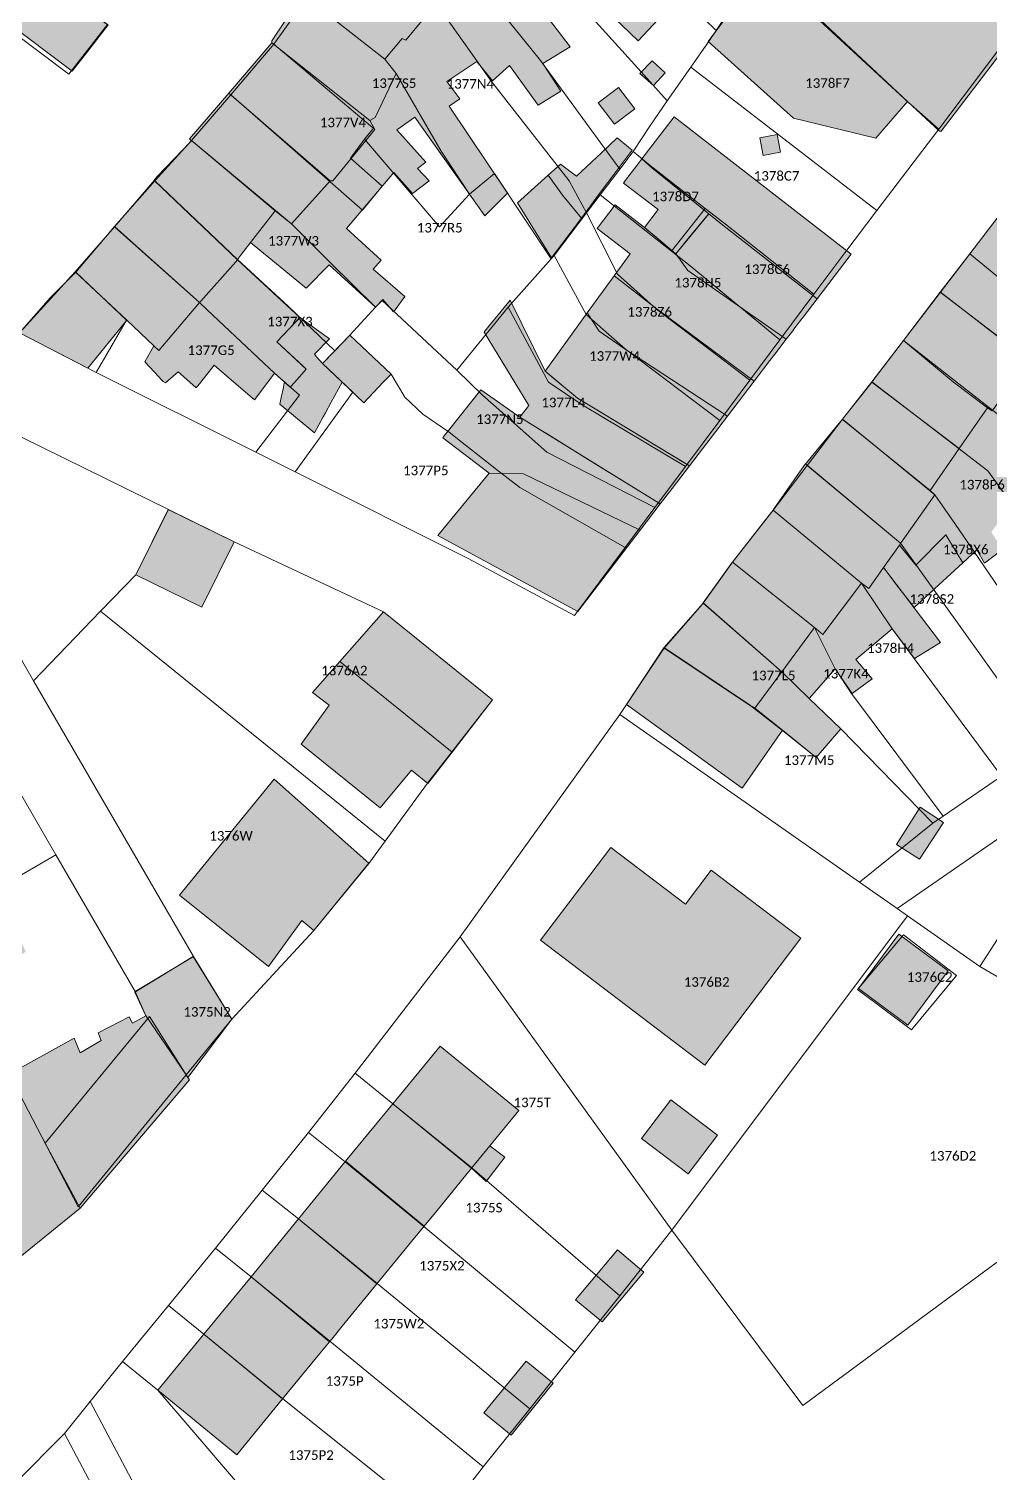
# Model space of a CAD drawing. Header units: metres. Extents: x 113120 to 240396, y 120329 to 242116.
# Drawn here: x 119561.8 to 119642.3, y 121583.7 to 121704.6 of the extents above; entities that cross this region are included whole.
import ezdxf

# ---------------------------------------------------------------- set-up
doc = ezdxf.new("R2010")
doc.units = ezdxf.units.M
doc.header["$LTSCALE"] = 3
for name, color, linetype, lineweight in [('Bpn_CaPa', 78, 'Continuous', 0), ('Bpn_ReBu', 4, 'Continuous', 0), ('Bpt_CaNu', 7, 'Continuous', 0), ('Hachure bâtiment', 11, 'Continuous', 0)]:
    doc.layers.add(name, color=color, linetype=linetype, lineweight=lineweight)
doc.styles.add('Legend', font='')
doc.styles.get('Legend').set_extended_font_data('Calibri')

msp = doc.modelspace()

# ---------------------------------------------------------------- hatches: boundary and pattern name
at = {"layer": 'Hachure bâtiment'}
h = msp.add_hatch(color=256, dxfattribs=at)
h.dxf.hatch_style = 1
h.paths.add_polyline_path([(119624.93, 121737.83), (119625.04, 121737.22), (119631.19, 121731.63), (119631.99, 121730.81), (119650.66, 121712.35), (119638.18, 121696), (119638.02, 121695.99), (119635.36, 121698.49), (119623.32, 121709.75), (119616.45, 121716.2), (119620.35, 121720.19), (119615.13, 121725.21), (119615.29, 121725.36), (119614.98, 121725.35), (119614.75, 121725.57), (119618.44, 121730.14), (119615.27, 121733.51), (119612.79, 121730.82), (119612.68, 121730.71), (119604.88, 121735.47), (119604.93, 121736.17), (119612.13, 121746.3), (119615.42, 121746.67)])
h = msp.add_hatch(color=256, dxfattribs=at)
h.dxf.hatch_style = 1
h.paths.add_polyline_path([(119568.39, 121704.88), (119568.2, 121704.64), (119566.69, 121702.71), (119565.37, 121701.01), (119554.12, 121709.5), (119555.09, 121711.09), (119548.65, 121715.73), (119550.41, 121718.09), (119556.59, 121713.56), (119557.51, 121712.88)])
h = msp.add_hatch(color=256, dxfattribs=at)
h.dxf.hatch_style = 1
h.paths.add_polyline_path([(119616.17, 121707.2), (119612.8, 121703.57), (119605.92, 121710.17), (119606.97, 121711.35), (119604.87, 121713.4), (119605.6, 121714.02), (119602.94, 121716.61), (119604.26, 121718.48), (119604.44, 121718.71)])
h = msp.add_hatch(color=256, dxfattribs=at)
h.dxf.hatch_style = 1
h.paths.add_polyline_path([(119604.12, 121710.85), (119602.45, 121709.15), (119607.1, 121703.05), (119604.8, 121701.67), (119606.32, 121699.34), (119604.42, 121698.17), (119602.02, 121701.5), (119600.58, 121700.22), (119599.27, 121701.82), (119596.77, 121700.15), (119597.85, 121698.7), (119596.97, 121698.1), (119601.85, 121690.8), (119599.95, 121688.9), (119594.07, 121697.17), (119592.57, 121696.1), (119595, 121693.4), (119594.3, 121692.87), (119595.27, 121691.85), (119593.9, 121690.77), (119592.32, 121692.55), (119588.37, 121687.85), (119591.25, 121685.2), (119590.6, 121684.45), (119593.25, 121682.15), (119592.44, 121681.05), (119592.3, 121680.87), (119591.4, 121681.9), (119590.8, 121681.26), (119586.92, 121684.8), (119584.97, 121682.85), (119580.31, 121686.67), (119582.39, 121689.34), (119583.74, 121688.24), (119586.98, 121691.83), (119587.21, 121691.84), (119590.73, 121696.14), (119590.31, 121696.89), (119590.76, 121697.14), (119592.53, 121700.82), (119591.56, 121702.02), (119593.03, 121703.77), (119593.34, 121703.63), (119595.73, 121706.51), (119595.87, 121706.68), (119595.98, 121706.81), (119596.2, 121707.13), (119598.27, 121709.78), (119598.54, 121710.14), (119598.75, 121710.46), (119601.07, 121714.11)])
h = msp.add_hatch(color=256, dxfattribs=at)
h.dxf.hatch_style = 1
h.paths.add_polyline_path([(119595.87, 121706.68), (119595.73, 121706.51), (119593.34, 121703.63), (119593.03, 121703.77), (119591.56, 121702.02), (119584.89, 121707.28), (119587.84, 121711.77), (119587.94, 121711.93)], flags=17)
h = msp.add_hatch(color=256, dxfattribs=at)
h.dxf.hatch_style = 1
h.paths.add_polyline_path([(119635.36, 121698.49), (119632.7, 121695.42), (119625.8, 121697.1), (119618.65, 121703.5), (119623.32, 121709.75)])
h = msp.add_hatch(color=256, dxfattribs=at)
h.dxf.hatch_style = 1
h.paths.add_polyline_path([(119591.56, 121702.02), (119592.53, 121700.82), (119590.76, 121697.14), (119590.31, 121696.89), (119582.12, 121703.4), (119582.12, 121703.55), (119584.51, 121707.19), (119584.89, 121707.28)], flags=17)
h = msp.add_hatch(color=256, dxfattribs=at)
h.dxf.hatch_style = 1
h.paths.add_polyline_path([(119590.31, 121696.89), (119590.73, 121696.14), (119587.21, 121691.84), (119586.98, 121691.83), (119578.51, 121699.19), (119582.12, 121703.4)])
h = msp.add_hatch(color=256, dxfattribs=at)
h.dxf.hatch_style = 1
h.paths.add_polyline_path([(119615.05, 121700.87), (119614.07, 121699.83), (119612.92, 121700.82), (119613.95, 121701.9)], flags=17)
h = msp.add_hatch(color=256, dxfattribs=at)
h.dxf.hatch_style = 1
h.paths.add_polyline_path([(119586.98, 121691.83), (119583.74, 121688.24), (119582.39, 121689.34), (119575.56, 121695.06), (119575.38, 121695.2), (119575.22, 121695.35), (119578.51, 121699.19)])
h = msp.add_hatch(color=256, dxfattribs=at)
h.dxf.hatch_style = 1
h.paths.add_polyline_path([(119612.5, 121697.88), (119610.8, 121696.6), (119609.45, 121698.37), (119611.15, 121699.65)], flags=17)
h = msp.add_hatch(color=256, dxfattribs=at)
h.dxf.hatch_style = 1
h.paths.add_polyline_path([(119613.1, 121693.68), (119615.81, 121697.21), (119630.64, 121685.71), (119627.78, 121681.97), (119619.89, 121688.14), (119618.71, 121689.09), (119613.92, 121692.92)])
h = msp.add_hatch(color=256, dxfattribs=at)
h.dxf.hatch_style = 1
h.paths.add_polyline_path([(119575.56, 121695.06), (119582.39, 121689.34), (119580.31, 121686.67), (119579.47, 121685.6), (119579.32, 121685.37), (119579.24, 121685.23), (119572.25, 121691.88), (119572.36, 121692.04), (119572.51, 121692.2), (119575.38, 121695.2)])
h = msp.add_hatch(color=256, dxfattribs=at)
h.dxf.hatch_style = 1
h.paths.add_polyline_path([(119607.63, 121692.22), (119609.73, 121694.2), (119611.03, 121695.43), (119612.3, 121694.42), (119610.95, 121692.62), (119609.56, 121690.77), (119608.03, 121688.73), (119606.46, 121690.64), (119606.25, 121690.93), (119605.26, 121692.32), (119606.28, 121693.23)])
h = msp.add_hatch(color=256, dxfattribs=at)
h.dxf.hatch_style = 1
h.paths.add_polyline_path([(119624.7, 121694.25), (119623.27, 121693.97), (119622.97, 121695.45), (119624.42, 121695.72)], flags=17)
h = msp.add_hatch(color=256, dxfattribs=at)
h.dxf.hatch_style = 1
h.paths.add_polyline_path([(119614.46, 121689.44), (119611.56, 121691.66), (119611.74, 121691.91), (119612.67, 121693.12), (119612.69, 121693.14), (119612.94, 121693.47), (119613.1, 121693.68), (119613.92, 121692.92), (119615.91, 121691.33), (119618.71, 121689.09), (119618.65, 121689.02), (119617.24, 121687.32), (119615.93, 121685.73), (119613.31, 121687.95)])
h = msp.add_hatch(color=256, dxfattribs=at)
h.dxf.hatch_style = 1
h.paths.add_polyline_path([(119579.24, 121685.23), (119579.09, 121685.06), (119576.16, 121681.78), (119576.05, 121681.65), (119568.93, 121687.99), (119572.11, 121691.71), (119572.25, 121691.88)])
h = msp.add_hatch(color=256, dxfattribs=at)
h.dxf.hatch_style = 1
h.paths.add_polyline_path([(119602.69, 121690.01), (119605.26, 121692.32), (119606.46, 121690.64), (119608.03, 121688.73), (119605.52, 121685.39)])
h = msp.add_hatch(color=256, dxfattribs=at)
h.dxf.hatch_style = 1
h.paths.add_polyline_path([(119652.56, 121692.08), (119654.75, 121688.91), (119657.3, 121685.2), (119660.2, 121681), (119662.68, 121677.33), (119664.25, 121675), (119665.27, 121673.48), (119667.87, 121669.62), (119667.49, 121669.35), (119670.27, 121665.32), (119672.67, 121661.85), (119674.89, 121658.65), (119677.03, 121655.5), (119679.11, 121652.43), (119681.2, 121649.35), (119681.29, 121649.22), (119681.41, 121649.03), (119683.99, 121645.1), (119686.61, 121641.1), (119686.77, 121640.85), (119689.94, 121636.42), (119692.82, 121632.37), (119695.59, 121628.47), (119695.72, 121628.29), (119695.81, 121628.16), (119698.21, 121624.47), (119700.9, 121620.33), (119702.98, 121617.13), (119703.08, 121616.98), (119703.19, 121616.83), (119705.15, 121613.98), (119707.3, 121610.85), (119709.76, 121607.27), (119709.88, 121607.11), (119710, 121606.92), (119712.12, 121603.73), (119714.54, 121600.1), (119715.05, 121600.53), (119717.39, 121596.95), (119719.95, 121593.03), (119720.29, 121593.22), (119722.4, 121590.25), (119725.04, 121586.57), (119726.79, 121587.57), (119728.73, 121584.47), (119725.95, 121582.15), (119722.97, 121585.03), (119721.97, 121583.37), (119718.57, 121585.9), (119719.9, 121587.97), (119717.32, 121591.5), (119715.85, 121590.35), (119714.72, 121592.35), (119714.4, 121592.15), (119713.07, 121590.47), (119710.9, 121591.97), (119711.25, 121592.53), (119709.89, 121594.47), (119713.39, 121597.12), (119712.3, 121598.72), (119708.22, 121595.95), (119707.25, 121594.43), (119706.45, 121594.9), (119707.4, 121596.62), (119706.5, 121597.65), (119710.45, 121600.68), (119709.44, 121602), (119710.29, 121602.75), (119709.05, 121604.25), (119706.15, 121602.18), (119705.47, 121603.07), (119704.5, 121602.45), (119703.9, 121603.25), (119703.47, 121602.9), (119702.32, 121604.6), (119699.54, 121602.9), (119697.79, 121604.25), (119697.07, 121603.72), (119693.22, 121597.3), (119689.64, 121599.12), (119694.34, 121606.32), (119694.54, 121606.62), (119700, 121610.62), (119698.79, 121612.45), (119697.79, 121611.57), (119697.14, 121612.57), (119696.78, 121612.35), (119693.64, 121616.75), (119695.32, 121618.22), (119693.47, 121621.03), (119694.55, 121621.95), (119693.8, 121623), (119695.04, 121623.93), (119693.3, 121626.22), (119690.85, 121624.25), (119691.45, 121623.4), (119689.8, 121622.15), (119686.28, 121627.17), (119689.17, 121629.4), (119687.89, 121631.32), (119682.92, 121627.78), (119681.14, 121630.35), (119685.05, 121632.93), (119684.4, 121633.93), (119685.8, 121634.9), (119684.85, 121636.15), (119681.22, 121633.95), (119679.8, 121636.28), (119678.9, 121637.75), (119682.05, 121640.02), (119683.04, 121638.68), (119683.67, 121639.15), (119681.1, 121643.02), (119679.04, 121641.87), (119676.54, 121645.95), (119673.3, 121643.9), (119672.45, 121645.25), (119671.45, 121644.62), (119670.3, 121646.57), (119667.62, 121644.5), (119666.74, 121645.93), (119668.1, 121646.8), (119667.82, 121647.15), (119669.25, 121648.18), (119668.2, 121649.68), (119667.24, 121648.95), (119665.87, 121651.05), (119669.3, 121653.37), (119668.73, 121654.4), (119671.1, 121656.23), (119670.05, 121657.65), (119664.8, 121654.2), (119663.8, 121655.7), (119659.49, 121653.27), (119657.35, 121656.23), (119659.95, 121658.15), (119657.62, 121662.28), (119657.86, 121662.45), (119659.7, 121663.87), (119655.34, 121671.19), (119657.2, 121672.05), (119659.01, 121669.01), (119660.17, 121667.07), (119661.99, 121668.55), (119661.1, 121670.35), (119661.95, 121670.9), (119660.8, 121672.8), (119659.04, 121671.5), (119657.7, 121673.79), (119654.7, 121672.13), (119653.25, 121674.68), (119651.8, 121673.75), (119651.37, 121674.5), (119650.49, 121673.82), (119652.79, 121670), (119651.59, 121669.56), (119651.24, 121669.43), (119652.2, 121667.62), (119650.74, 121667.07), (119649.99, 121669.02), (119649.65, 121668.9), (119648.25, 121671.77), (119646.24, 121669.32), (119647.35, 121667.12), (119644.1, 121664.75), (119642.37, 121662.45), (119643.29, 121660.98), (119641.79, 121659.84), (119641.15, 121660.95), (119639.99, 121659.87), (119638.57, 121662.2), (119636.05, 121659.67), (119634.67, 121661.35), (119634.77, 121661.5), (119634.9, 121661.68), (119637.65, 121665.57), (119637.24, 121665.93), (119639.67, 121669.43), (119642.05, 121672.85), (119642.45, 121672.6), (119644.2, 121675), (119645.54, 121676.84), (119647.73, 121679.85), (119648.92, 121681.49), (119649.62, 121680.35), (119650.7, 121678.72), (119653.82, 121680.7), (119652.86, 121682.19), (119653.09, 121682.35), (119653.32, 121682.54), (119653.7, 121682.85), (119652.9, 121684.05), (119651.77, 121683.25), (119650.97, 121684.62), (119653.82, 121686.5), (119652.88, 121687.9), (119651.5, 121690.03), (119651.5, 121691.32), (119652.47, 121692.2)])
h = msp.add_hatch(color=256, dxfattribs=at)
h.dxf.hatch_style = 1
h.paths.add_polyline_path([(119610.79, 121683.89), (119612.13, 121685.73), (119609.36, 121687.86), (119610.86, 121689.82), (119613.31, 121687.95), (119613.57, 121687.72), (119614.12, 121687.26), (119615.93, 121685.73), (119616.95, 121684.34), (119625.18, 121678.58), (119624.24, 121677.34), (119623.81, 121676.79), (119622.51, 121675.08), (119614.39, 121681.1)])
h = msp.add_hatch(color=256, dxfattribs=at)
h.dxf.hatch_style = 1
h.paths.add_polyline_path([(119626.47, 121680.26), (119626, 121679.64), (119625.85, 121679.45), (119625.83, 121679.42), (119625.74, 121679.3), (119625.18, 121678.58), (119616.95, 121684.34), (119615.93, 121685.73), (119618.71, 121689.09), (119619.89, 121688.14), (119627.78, 121681.97), (119626.61, 121680.44), (119626.53, 121680.33), (119626.51, 121680.31)])
h = msp.add_hatch(color=256, dxfattribs=at)
h.dxf.hatch_style = 1
h.paths.add_polyline_path([(119643.87, 121689.72), (119644.41, 121688.84), (119645.25, 121687.48), (119648.92, 121681.49), (119647.73, 121679.85), (119640.57, 121685.74), (119643.75, 121689.9)], flags=17)
h = msp.add_hatch(color=256, dxfattribs=at)
h.dxf.hatch_style = 1
h.paths.add_polyline_path([(119576.05, 121681.65), (119575.91, 121681.48), (119572.64, 121677.63), (119572.21, 121678.04), (119569.95, 121680.17), (119565.64, 121684.23), (119568.93, 121687.99)])
h = msp.add_hatch(color=256, dxfattribs=at)
h.dxf.hatch_style = 1
h.paths.add_polyline_path([(119647.73, 121679.85), (119645.54, 121676.84), (119638.09, 121682.51), (119640.57, 121685.74)], flags=17)
h = msp.add_hatch(color=256, dxfattribs=at)
h.dxf.hatch_style = 1
h.paths.add_polyline_path([(119569.95, 121680.17), (119566.69, 121676.15), (119560.97, 121679.12), (119565.64, 121684.23)])
h = msp.add_hatch(color=256, dxfattribs=at)
h.dxf.hatch_style = 1
h.paths.add_polyline_path([(119584.45, 121680.4), (119582.52, 121678.37), (119584.99, 121676.08), (119584.04, 121675), (119583.65, 121674.56), (119583.17, 121675), (119582.33, 121675.75), (119581.77, 121675), (119580.65, 121673.5), (119578.92, 121675), (119577.27, 121676.42), (119576.15, 121675), (119575.78, 121674.52), (119575.24, 121675), (119574.27, 121675.85), (119573.43, 121675.14), (119573.21, 121674.93), (119573, 121675.05), (119572.85, 121675.21), (119572.64, 121675.43), (119571.47, 121676.7), (119572.21, 121678.04), (119572.64, 121677.63), (119575.91, 121681.48), (119576.05, 121681.65), (119576.16, 121681.78), (119579.09, 121685.06), (119579.24, 121685.23)])
h = msp.add_hatch(color=256, dxfattribs=at)
h.dxf.hatch_style = 1
h.paths.add_polyline_path([(119620.26, 121672.15), (119611.71, 121677.76), (119609.53, 121679.26), (119608.53, 121680.78), (119610.79, 121683.89), (119614.39, 121681.1), (119622.51, 121675.08)])
h = msp.add_hatch(color=256, dxfattribs=at)
h.dxf.hatch_style = 1
h.paths.add_polyline_path([(119603.64, 121673.03), (119599.9, 121679.18), (119599.93, 121679.22), (119602.08, 121681.85), (119602.08, 121681.85), (119604.99, 121675.91), (119605.56, 121675.44), (119607.72, 121673.65), (119617.08, 121667.99), (119615.63, 121666.1), (119614.64, 121664.8), (119613.18, 121665.69), (119608.61, 121668.52), (119605.03, 121670.74), (119604.99, 121670.76), (119602.87, 121672.07)])
h = msp.add_hatch(color=256, dxfattribs=at)
h.dxf.hatch_style = 1
h.paths.add_polyline_path([(119645.54, 121676.84), (119644.2, 121675), (119642.45, 121672.6), (119642.05, 121672.85), (119639.2, 121675), (119635, 121678.47), (119638.09, 121682.51)], flags=17)
h = msp.add_hatch(color=256, dxfattribs=at)
h.dxf.hatch_style = 1
h.paths.add_polyline_path([(119604.99, 121675.91), (119608.11, 121680.2), (119608.53, 121680.78), (119609.53, 121679.26), (119611.71, 121677.76), (119620.26, 121672.15), (119617.08, 121667.99), (119616.75, 121668.19), (119607.72, 121673.65)])
h = msp.add_hatch(color=256, dxfattribs=at)
h.dxf.hatch_style = 1
h.paths.add_polyline_path([(119583.12, 121674.76), (119583.17, 121675), (119583.27, 121674.91), (119583.65, 121674.56), (119584.04, 121675), (119584.99, 121676.08), (119584.7, 121676.35), (119583.65, 121677.33), (119582.52, 121678.37), (119583.55, 121679.45), (119584.23, 121680.16), (119584.45, 121680.4), (119586.95, 121678.61), (119585.67, 121677.32), (119585.87, 121677.09), (119586.35, 121676.55), (119587.99, 121675), (119587.38, 121673.87), (119587.08, 121673.32), (119586.59, 121672.42), (119586.41, 121672.09), (119585.68, 121670.74), (119584.25, 121671.93), (119582.79, 121673.14), (119582.9, 121673.71), (119583.07, 121674.53)])
h = msp.add_hatch(color=256, dxfattribs=at)
h.dxf.hatch_style = 1
h.paths.add_polyline_path([(119592.09, 121675.67), (119591.44, 121675), (119589.8, 121673.27), (119587.99, 121675), (119586.35, 121676.55), (119588.65, 121678.93)])
h = msp.add_hatch(color=256, dxfattribs=at)
h.dxf.hatch_style = 1
h.paths.add_polyline_path([(119639.2, 121675), (119642.05, 121672.85), (119639.67, 121669.43), (119632.37, 121675), (119632.51, 121675.18), (119635, 121678.47)])
h = msp.add_hatch(color=256, dxfattribs=at)
h.dxf.hatch_style = 1
h.paths.add_polyline_path([(119639.67, 121669.43), (119637.24, 121665.93), (119629.89, 121671.87), (119629.99, 121672.01), (119632.27, 121674.88), (119632.37, 121675)])
h = msp.add_hatch(color=256, dxfattribs=at)
h.dxf.hatch_style = 1
h.paths.add_polyline_path([(119610.91, 121667.1), (119614.64, 121664.8), (119612.95, 121662.59), (119603.18, 121667.31), (119600.32, 121667.38), (119596.42, 121670.34), (119596.55, 121670.51), (119596.9, 121670.93), (119599.62, 121674.34), (119602.87, 121672.07)])
h = msp.add_hatch(color=256, dxfattribs=at)
h.dxf.hatch_style = 1
h.paths.add_polyline_path([(119637.24, 121665.93), (119637.65, 121665.57), (119634.9, 121661.68), (119634.77, 121661.5), (119626.79, 121668.14), (119626.88, 121668.25), (119629.76, 121671.72), (119629.89, 121671.87)])
h = msp.add_hatch(color=256, dxfattribs=at)
h.dxf.hatch_style = 1
h.paths.add_polyline_path([(119612.94, 121662.58), (119607.74, 121655.78), (119596, 121662.14), (119600.32, 121667.38), (119603.18, 121667.31), (119612.95, 121662.59)])
h = msp.add_hatch(color=256, dxfattribs=at)
h.dxf.hatch_style = 1
h.paths.add_polyline_path([(119634.77, 121661.5), (119634.67, 121661.35), (119633.33, 121659.47), (119632.1, 121657.73), (119631.5, 121658.15), (119624.09, 121664.28), (119624.18, 121664.41), (119626.69, 121668.01), (119626.79, 121668.14)])
h = msp.add_hatch(color=256, dxfattribs=at)
h.dxf.hatch_style = 1
h.paths.add_polyline_path([(119578.95, 121661.62), (119576.25, 121656.15), (119570.72, 121658.87), (119573.42, 121664.33)])
h = msp.add_hatch(color=256, dxfattribs=at)
h.dxf.hatch_style = 1
h.paths.add_polyline_path([(119631.5, 121658.15), (119628.25, 121653.87), (119627.55, 121654.45), (119620.69, 121659.91), (119620.78, 121660.02), (119623.95, 121664.11), (119624.09, 121664.28)])
h = msp.add_hatch(color=256, dxfattribs=at)
h.dxf.hatch_style = 1
h.paths.add_polyline_path([(119636.05, 121659.67), (119638.57, 121662.2), (119639.99, 121659.87), (119637.65, 121657.72), (119637.57, 121657.65), (119637.49, 121657.58), (119635.9, 121656.12), (119635.9, 121656.12), (119634.43, 121658.03), (119633.33, 121659.47), (119634.67, 121661.35)])
h = msp.add_hatch(color=256, dxfattribs=at)
h.dxf.hatch_style = 1
h.paths.add_polyline_path([(119627.55, 121654.45), (119627.46, 121654.33), (119624.81, 121650.75), (119618.24, 121656.52), (119618.37, 121656.7), (119620.59, 121659.77), (119620.69, 121659.91)])
h = msp.add_hatch(color=256, dxfattribs=at)
h.dxf.hatch_style = 1
h.paths.add_polyline_path([(119638.12, 121653.2), (119635.92, 121651.85), (119634.07, 121654.35), (119631.02, 121651.77), (119632.4, 121650.15), (119630.72, 121648.94), (119629.3, 121651), (119627.12, 121648.52), (119629.75, 121645.97), (119627.7, 121643.57), (119624.87, 121645.85), (119622.55, 121647.7), (119624.81, 121650.75), (119627.46, 121654.33), (119627.55, 121654.45), (119628.25, 121653.87), (119631.5, 121658.15), (119632.1, 121657.73), (119633.33, 121659.47)])
h = msp.add_hatch(color=256, dxfattribs=at)
h.dxf.hatch_style = 1
h.paths.add_polyline_path([(119624.81, 121650.75), (119622.55, 121647.7), (119622.4, 121647.8), (119622.21, 121647.93), (119615, 121652.76), (119615.11, 121652.89), (119618.12, 121656.35), (119618.24, 121656.52)])
h = msp.add_hatch(color=256, dxfattribs=at)
h.dxf.hatch_style = 1
h.paths.add_polyline_path([(119600.6, 121648.4), (119597.21, 121644.03), (119587.8, 121651.61), (119591.45, 121655.77)])
h = msp.add_hatch(color=256, dxfattribs=at)
h.dxf.hatch_style = 1
h.paths.add_polyline_path([(119597.21, 121644.03), (119595.17, 121641.4), (119593.8, 121642.5), (119591.17, 121639.35), (119584.57, 121644.7), (119586.9, 121647.95), (119585.52, 121649.02), (119587.8, 121651.61)])
h = msp.add_hatch(color=256, dxfattribs=at)
h.dxf.hatch_style = 1
h.paths.add_polyline_path([(119622.21, 121647.93), (119622.4, 121647.8), (119622.55, 121647.7), (119624.87, 121645.85), (119621.49, 121641), (119611.8, 121648), (119614.89, 121652.6), (119615, 121652.76)])
h = msp.add_hatch(color=256, dxfattribs=at)
h.dxf.hatch_style = 1
h.paths.add_polyline_path([(119590.22, 121634.72), (119585.62, 121629.1), (119584.62, 121629.92), (119581.82, 121626.07), (119574.37, 121632.05), (119582.3, 121641.75)])
h = msp.add_hatch(color=256, dxfattribs=at)
h.dxf.hatch_style = 1
h.paths.add_polyline_path([(119638.37, 121638.12), (119636.35, 121635.05), (119634.42, 121636.3), (119636.42, 121639.4)])
h = msp.add_hatch(color=256, dxfattribs=at)
h.dxf.hatch_style = 1
h.paths.add_polyline_path([(119616.75, 121631.3), (119618.9, 121634.15), (119626.42, 121628.45), (119618.37, 121617.82), (119604.6, 121628.27), (119610.5, 121636.05)])
h = msp.add_hatch(color=256, dxfattribs=at)
h.dxf.hatch_style = 1
h.paths.add_polyline_path([(119561.5, 121627.3), (119556.4, 121624.35), (119560.1, 121617.07), (119565.55, 121620.07), (119566.05, 121618.85), (119567.82, 121619.87), (119567.55, 121620.52), (119570.17, 121621.87), (119570.45, 121621.32), (119571.55, 121621.95), (119570.63, 121623.94), (119575.52, 121626.92), (119578.75, 121621.67), (119575.08, 121616.79), (119571.87, 121621.9), (119563.12, 121611.3), (119566.05, 121605.84), (119558.47, 121599.72), (119551.12, 121612.22), (119537.22, 121608.27), (119538.42, 121603.05), (119531.56, 121602.24), (119530.3, 121606.8), (119521.67, 121604.37), (119521.67, 121604.76), (119520.93, 121620.68), (119525.27, 121620.97), (119525.67, 121613.27), (119531.27, 121614.82), (119530.67, 121617.17), (119546.05, 121621.3), (119544.45, 121624.17), (119544.75, 121624.41), (119544.98, 121624.59), (119545.23, 121624.73), (119553.42, 121629.07), (119553.28, 121629.32), (119556.72, 121631.27), (119555.95, 121632.85), (119558.3, 121634.17)])
h = msp.add_hatch(color=256, dxfattribs=at)
h.dxf.hatch_style = 1
h.paths.add_polyline_path([(119638.75, 121625.72), (119635.37, 121621.17), (119631.25, 121624.22), (119634.62, 121628.77)])
h = msp.add_hatch(color=256, dxfattribs=at)
h.dxf.hatch_style = 1
h.paths.add_polyline_path([(119575.08, 121616.79), (119575.2, 121616.6), (119566.05, 121605.84), (119563.12, 121611.3), (119571.87, 121621.9)], flags=17)
h = msp.add_hatch(color=256, dxfattribs=at)
h.dxf.hatch_style = 1
h.paths.add_polyline_path([(119602.8, 121614.02), (119600.37, 121611.05), (119598.84, 121609.19), (119592.24, 121614.59), (119596.2, 121619.42)])
h = msp.add_hatch(color=256, dxfattribs=at)
h.dxf.hatch_style = 1
h.paths.add_polyline_path([(119598.84, 121609.19), (119595.94, 121605.65), (119594.87, 121604.34), (119588.29, 121609.77), (119592.24, 121614.59)])
h = msp.add_hatch(color=256, dxfattribs=at)
h.dxf.hatch_style = 1
h.paths.add_polyline_path([(119619.42, 121611.95), (119616.97, 121608.72), (119613.07, 121611.68), (119615.52, 121614.92)])
h = msp.add_hatch(color=256, dxfattribs=at)
h.dxf.hatch_style = 1
h.paths.add_polyline_path([(119601.62, 121610.12), (119600.07, 121608.07), (119598.84, 121609.19), (119600.37, 121611.05)])
h = msp.add_hatch(color=256, dxfattribs=at)
h.dxf.hatch_style = 1
h.paths.add_polyline_path([(119594.87, 121604.34), (119593.81, 121603.05), (119590.9, 121599.5), (119584.33, 121604.94), (119588.29, 121609.77)])
h = msp.add_hatch(color=256, dxfattribs=at)
h.dxf.hatch_style = 1
h.paths.add_polyline_path([(119590.9, 121599.5), (119588, 121595.97), (119587.12, 121594.89), (119586.94, 121594.67), (119580.37, 121600.11), (119584.33, 121604.94)])
h = msp.add_hatch(color=256, dxfattribs=at)
h.dxf.hatch_style = 1
h.paths.add_polyline_path([(119613.27, 121600.5), (119609.77, 121596.32), (119607.55, 121598.18), (119611.05, 121602.37)])
h = msp.add_hatch(color=256, dxfattribs=at)
h.dxf.hatch_style = 1
h.paths.add_polyline_path([(119586.94, 121594.67), (119586.09, 121593.64), (119583.01, 121589.89), (119576.41, 121595.29), (119580.37, 121600.11)])
h = msp.add_hatch(color=256, dxfattribs=at)
h.dxf.hatch_style = 1
h.paths.add_polyline_path([(119583.01, 121589.89), (119579.17, 121585.2), (119572.57, 121590.6), (119576.41, 121595.29)])
h = msp.add_hatch(color=256, dxfattribs=at)
h.dxf.hatch_style = 1
h.paths.add_polyline_path([(119605.67, 121591.2), (119602.15, 121586.85), (119599.87, 121588.7), (119603.4, 121593.05)])

# ---------------------------------------------------------------- linework, layer by layer
at = {"layer": 'Bpn_CaPa'}
for points in [[(119538.97, 121726.73), (119549.07, 121718.99), (119552.2, 121716.66), (119557.53, 121712.79), (119568.33, 121704.93), (119565.1, 121700.77), (119553.88, 121709.24), (119551.28, 121711.22), (119546.01, 121715.3), (119541.88, 121718.54), (119536.01, 121723.03), (119538.97, 121726.73)], [(119615.23, 121698.55), (119613.03, 121700.96), (119604.12, 121710.85), (119601.21, 121714.33), (119593.55, 121719.24), (119596.91, 121723.94), (119604.36, 121718.66), (119608.63, 121714.55), (119612.07, 121711.5), (119616.38, 121707.29), (119619.32, 121704.44), (119618.69, 121703.47), (119617.19, 121701.35), (119615.23, 121698.55)], [(119615.23, 121698.55), (119613.76, 121696.43), (119612.37, 121694.31), (119611.25, 121692.82), (119610.2, 121694.28), (119604.6, 121701.92), (119603.8, 121702.91), (119598.29, 121709.73), (119590.76, 121715.29), (119593.55, 121719.24), (119601.21, 121714.33), (119604.12, 121710.85), (119613.03, 121700.96), (119615.23, 121698.55)], [(119609.61, 121690.66), (119608.46, 121689.15), (119607.02, 121691.85), (119600.51, 121700.16), (119595.87, 121706.68), (119588.25, 121711.73), (119590.76, 121715.29), (119598.29, 121709.73), (119603.8, 121702.91), (119604.6, 121701.92), (119610.2, 121694.28), (119611.25, 121692.82), (119609.61, 121690.66)], [(119585.03, 121707.17), (119588.25, 121711.73), (119595.87, 121706.68), (119600.51, 121700.16), (119607.02, 121691.85), (119608.46, 121689.15), (119605.74, 121685.6), (119605.49, 121685.3), (119600.75, 121692.45), (119598.67, 121690.72), (119596.3, 121694.32), (119592.53, 121700.82), (119591.56, 121702.02), (119585.03, 121707.17)], [(119637.98, 121696.17), (119632.77, 121689.35), (119617.19, 121701.35), (119618.69, 121703.47), (119619.32, 121704.44), (119622.99, 121709.89), (119635.44, 121698.41), (119637.98, 121696.17)], [(119582.28, 121703.27), (119585.03, 121707.17), (119591.56, 121702.02), (119592.53, 121700.82), (119596.3, 121694.32), (119598.67, 121690.72), (119596.15, 121687.98), (119589.86, 121695.32), (119590.61, 121696.24), (119590.36, 121696.45), (119582.28, 121703.27)], [(119582.28, 121703.27), (119590.36, 121696.45), (119590.61, 121696.24), (119589.86, 121695.32), (119588.69, 121693.74), (119591.36, 121691.41), (119589.71, 121689.38), (119578.66, 121699.03), (119582.28, 121703.27)], [(119615.23, 121698.55), (119617.19, 121701.35), (119632.77, 121689.35), (119630.1, 121685.82), (119627.51, 121682.35), (119619.95, 121688.32), (119618.39, 121689.53), (119613.78, 121693.13), (119612.37, 121694.31), (119613.76, 121696.43), (119615.23, 121698.55)], [(119601.91, 121681.27), (119597.59, 121675.99), (119591.34, 121681.82), (119590.79, 121681.27), (119587.02, 121684.98), (119583.74, 121688.24), (119575.37, 121695.22), (119578.66, 121699.03), (119589.71, 121689.38), (119591.36, 121691.41), (119588.69, 121693.74), (119589.86, 121695.32), (119596.15, 121687.98), (119598.67, 121690.72), (119600.75, 121692.45), (119605.49, 121685.3), (119601.91, 121681.27)], [(119588.65, 121678.92), (119587.37, 121677.62), (119583.48, 121681.34), (119579.25, 121685.23), (119572.31, 121691.83), (119575.37, 121695.22), (119583.74, 121688.24), (119587.02, 121684.98), (119590.79, 121681.27), (119588.65, 121678.92)], [(119615.57, 121685.96), (119609.61, 121690.66), (119611.25, 121692.82), (119612.37, 121694.31), (119613.78, 121693.13), (119618.39, 121689.53), (119615.57, 121685.96)], [(119568.92, 121688.01), (119572.31, 121691.83), (119579.25, 121685.23), (119583.48, 121681.34), (119587.37, 121677.62), (119586.35, 121676.55), (119587.33, 121675.62), (119588.89, 121674.14), (119584.07, 121667.47), (119580.76, 121669.12), (119584.41, 121673.89), (119582.33, 121675.75), (119581.45, 121676.58), (119576.67, 121681.08), (119576.05, 121681.65), (119568.92, 121688.01)], [(119615.57, 121685.96), (119617.14, 121684.72), (119624.66, 121678.53), (119622.15, 121675.16), (119614.32, 121681.1), (119611.05, 121684.03), (119608.46, 121689.15), (119609.61, 121690.66), (119615.57, 121685.96)], [(119619.64, 121671.79), (119611.72, 121677.75), (119609.85, 121679.39), (119608.42, 121680.65), (119605.74, 121685.6), (119608.46, 121689.15), (119611.05, 121684.03), (119614.32, 121681.1), (119622.15, 121675.16), (119619.64, 121671.79)], [(119615.57, 121685.96), (119618.39, 121689.53), (119619.95, 121688.32), (119627.51, 121682.35), (119624.66, 121678.53), (119617.14, 121684.72), (119615.57, 121685.96)], [(119647.3, 121684.27), (119649.76, 121680.28), (119652.46, 121676), (119653.27, 121674.65), (119654.79, 121672.1), (119657.22, 121668.02), (119659.7, 121663.87), (119655.88, 121661.12), (119651.09, 121669.37), (119650.93, 121669.63), (119649.22, 121672.44), (119647.5, 121675.26), (119638.1, 121682.51), (119643.75, 121689.9), (119645.25, 121687.48), (119645.96, 121686.41), (119646.51, 121685.54), (119647.3, 121684.27)], [(119567.4, 121675.8), (119569.94, 121680.18), (119565.68, 121684.19), (119568.92, 121688.01), (119576.05, 121681.65), (119576.67, 121681.08), (119581.45, 121676.58), (119582.33, 121675.75), (119584.41, 121673.89), (119580.76, 121669.12), (119567.4, 121675.8)], [(119601.91, 121681.27), (119605.49, 121685.3), (119605.74, 121685.6), (119608.42, 121680.65), (119609.85, 121679.39), (119611.72, 121677.75), (119619.64, 121671.79), (119616.76, 121667.94), (119608.09, 121673.1), (119605.27, 121675), (119601.91, 121681.27)], [(119567.4, 121675.8), (119560.97, 121679.12), (119563.58, 121682.09), (119565.68, 121684.19), (119569.94, 121680.18), (119567.4, 121675.8)], [(119611.7, 121661.14), (119602.87, 121666.18), (119600.92, 121667.68), (119598.05, 121669.95), (119596.95, 121670.81), (119594.74, 121672.3), (119593.25, 121673.73), (119592.09, 121675.67), (119588.65, 121678.92), (119590.79, 121681.27), (119591.34, 121681.82), (119597.59, 121675.99), (119599.76, 121673.91), (119600.68, 121673.08), (119605.15, 121669.13), (119614.19, 121664.49), (119611.7, 121661.14)], [(119635, 121678.47), (119638.1, 121682.51), (119647.5, 121675.26), (119649.22, 121672.44), (119650.93, 121669.63), (119651.09, 121669.37), (119655.88, 121661.12), (119652.32, 121658.63), (119646.45, 121669.45), (119644.53, 121671.03), (119635, 121678.47)], [(119597.59, 121675.99), (119601.91, 121681.27), (119605.27, 121675), (119608.09, 121673.1), (119616.76, 121667.94), (119614.19, 121664.49), (119605.15, 121669.13), (119600.68, 121673.08), (119599.76, 121673.91), (119597.59, 121675.99)], [(119611.7, 121661.14), (119607.45, 121655.45), (119598.55, 121660.23), (119584.07, 121667.47), (119588.89, 121674.14), (119587.33, 121675.62), (119586.35, 121676.55), (119587.37, 121677.62), (119588.65, 121678.92), (119592.09, 121675.67), (119593.25, 121673.73), (119594.74, 121672.3), (119596.95, 121670.81), (119598.05, 121669.95), (119600.92, 121667.68), (119602.87, 121666.18), (119611.7, 121661.14)], [(119635, 121678.47), (119644.53, 121671.03), (119646.45, 121669.45), (119652.32, 121658.63), (119649.48, 121656.63), (119644.1, 121664.75), (119642.07, 121667.57), (119632.37, 121675.03), (119635, 121678.47)], [(119645.61, 121653.92), (119640.89, 121660.84), (119639.12, 121663.43), (119637.65, 121665.57), (119629.9, 121671.88), (119632.37, 121675.03), (119642.07, 121667.57), (119644.1, 121664.75), (119649.48, 121656.63), (119645.61, 121653.92)], [(119562.14, 121650), (119561.02, 121651.93), (119551.56, 121668.24), (119555.83, 121672.97), (119573.45, 121664.32), (119570.72, 121658.87), (119567.77, 121655.82), (119562.14, 121650)], [(119649.7, 121646.46), (119646.94, 121644.53), (119634.77, 121661.5), (119626.94, 121668.01), (119629.9, 121671.88), (119637.65, 121665.57), (119639.12, 121663.43), (119640.89, 121660.84), (119645.61, 121653.92), (119645.1, 121653.57), (119647.55, 121649.77), (119649.7, 121646.46)], [(119575.55, 121626.92), (119570.65, 121623.97), (119564.01, 121635.41), (119558.74, 121644.52), (119547.56, 121663.81), (119551.56, 121668.24), (119561.02, 121651.93), (119562.14, 121650), (119575.55, 121626.92)], [(119626.94, 121668.01), (119634.77, 121661.5), (119646.94, 121644.53), (119643.23, 121642.02), (119634.07, 121654.35), (119631.5, 121658.15), (119624.1, 121664.28), (119626.94, 121668.01)], [(119637.48, 121638.08), (119638.34, 121638.67), (119643.23, 121642.02), (119646.94, 121644.53), (119649.7, 121646.46), (119663.55, 121655.98), (119668.41, 121659.32), (119680.57, 121667.17), (119682.8, 121663.9), (119674.89, 121658.65), (119671.1, 121656.23), (119634.47, 121630.93), (119631.32, 121633.13), (119637.48, 121638.08)], [(119591.6, 121636.57), (119567.77, 121655.82), (119570.72, 121658.87), (119573.45, 121664.32), (119578.95, 121661.62), (119591.45, 121655.77), (119600.6, 121648.4), (119595.15, 121641.41), (119591.6, 121636.57)], [(119624.1, 121664.28), (119631.5, 121658.15), (119634.07, 121654.35), (119643.23, 121642.02), (119638.34, 121638.67), (119630.65, 121648.93), (119629.3, 121651), (119627.55, 121654.45), (119620.69, 121659.91), (119624.1, 121664.28)], [(119635.35, 121630.32), (119634.47, 121630.93), (119671.1, 121656.23), (119674.89, 121658.65), (119682.8, 121663.9), (119684.92, 121660.75), (119677.03, 121655.5), (119669.88, 121650.81), (119647.07, 121634.85), (119641.4, 121626.08), (119635.35, 121630.32)], [(119645.06, 121623.95), (119641.4, 121626.08), (119647.07, 121634.85), (119669.88, 121650.81), (119677.03, 121655.5), (119684.92, 121660.75), (119686.94, 121657.73), (119675.72, 121650.16), (119667.59, 121644.57), (119650.97, 121633.37), (119645.06, 121623.95)], [(119637.48, 121638.08), (119629.75, 121645.97), (119627.12, 121648.52), (119624.81, 121650.75), (119618.24, 121656.5), (119620.69, 121659.91), (119627.55, 121654.45), (119629.3, 121651), (119630.65, 121648.93), (119638.34, 121638.67), (119637.48, 121638.08)], [(119629.75, 121645.97), (119627.7, 121643.57), (119624.88, 121645.83), (119622.37, 121647.78), (119614.95, 121652.76), (119618.24, 121656.5), (119624.81, 121650.75), (119627.12, 121648.52), (119629.75, 121645.97)], [(119578.75, 121621.67), (119575.55, 121626.92), (119562.14, 121650), (119567.77, 121655.82), (119591.6, 121636.57), (119590.23, 121634.7), (119585.62, 121629.1), (119578.75, 121621.67)], [(119637.48, 121638.08), (119631.32, 121633.13), (119611.25, 121647.17), (119611.8, 121648), (119614.95, 121652.76), (119622.37, 121647.78), (119624.88, 121645.83), (119627.7, 121643.57), (119629.75, 121645.97), (119637.48, 121638.08)], [(119635.35, 121630.32), (119615.61, 121604), (119597.87, 121628.57), (119611.25, 121647.17), (119631.32, 121633.13), (119634.47, 121630.93), (119635.35, 121630.32)], [(119553.63, 121629.51), (119558.4, 121632.22), (119559.11, 121632.58), (119564.01, 121635.41), (119570.65, 121623.97), (119571.52, 121622.01), (119574.92, 121617.01), (119565.89, 121605.97), (119560.58, 121616.17), (119556.36, 121624.26), (119553.63, 121629.51)], [(119648.36, 121622.04), (119652.96, 121619.4), (119657.6, 121616.75), (119661.11, 121614.72), (119653.34, 121609.06), (119626.58, 121589.32), (119615.61, 121604), (119635.35, 121630.32), (119641.4, 121626.08), (119645.06, 121623.95), (119648.36, 121622.04)], [(119639.44, 121625.31), (119635.68, 121620.76), (119631.17, 121624.15), (119635.02, 121628.74), (119639.44, 121625.31)], [(119639.44, 121625.31), (119635.02, 121628.74), (119631.17, 121624.15), (119635.68, 121620.76), (119639.44, 121625.31)], [(119589.08, 121617.16), (119597.87, 121628.57), (119615.61, 121604), (119611.26, 121598.52), (119598.87, 121609.22), (119592.25, 121614.59), (119589.08, 121617.16)], [(119575.55, 121626.92), (119578.75, 121621.67), (119574.92, 121617.01), (119571.52, 121622.01), (119570.65, 121623.97), (119575.55, 121626.92)], [(119589.08, 121617.16), (119592.25, 121614.59), (119598.87, 121609.22), (119611.26, 121598.52), (119607.48, 121593.8), (119594.85, 121604.32), (119588.25, 121609.72), (119585.18, 121612.18), (119589.08, 121617.16)], [(119603.71, 121589.06), (119590.93, 121599.54), (119584.33, 121604.94), (119581.3, 121607.35), (119585.18, 121612.18), (119588.25, 121609.72), (119594.85, 121604.32), (119607.48, 121593.8), (119603.71, 121589.06)], [(119577.39, 121602.51), (119581.3, 121607.35), (119584.33, 121604.94), (119590.93, 121599.54), (119603.71, 121589.06), (119599.82, 121584.18), (119586.97, 121594.71), (119580.37, 121600.11), (119577.39, 121602.51)], [(119573.45, 121597.7), (119577.39, 121602.51), (119580.37, 121600.11), (119586.97, 121594.71), (119599.82, 121584.18), (119596.12, 121579.43), (119583.02, 121589.89), (119576.42, 121595.29), (119573.45, 121597.7)], [(119573.45, 121597.7), (119576.42, 121595.29), (119583.02, 121589.89), (119596.12, 121579.43), (119589.98, 121571.84), (119589.65, 121572.12), (119585.57, 121575.35), (119582.07, 121579.5), (119572.57, 121590.6), (119569.6, 121593), (119573.45, 121597.7)], [(119566.88, 121589.66), (119569.6, 121593), (119572.57, 121590.6), (119582.07, 121579.5), (119579.58, 121576.36), (119577.79, 121574.09), (119582.02, 121570.87), (119579.87, 121568.17), (119584.01, 121564.98), (119586.11, 121567.64), (119586.44, 121567.39), (119583.12, 121563.23), (119581.79, 121561.57), (119581.41, 121562.3), (119566.88, 121589.66)], [(119566.88, 121589.66), (119581.41, 121562.3), (119578.59, 121560.84), (119564.75, 121586.99), (119566.88, 121589.66)]]:
    msp.add_lwpolyline(points, close=True, dxfattribs=at)
for points in [[(119649.94, 121712.1), (119637.98, 121696.17), (119635.44, 121698.41), (119622.99, 121709.89), (119619.32, 121704.44), (119616.38, 121707.29)], [(119596.12, 121579.43), (119599.82, 121584.18), (119603.71, 121589.06), (119607.48, 121593.8), (119611.26, 121598.52), (119615.61, 121604), (119626.58, 121589.32), (119653.34, 121609.06)], [(119560.63, 121582.84), (119564.75, 121586.99), (119578.59, 121560.84)]]:
    msp.add_lwpolyline(points, dxfattribs=at)
at = {"layer": 'Bpn_ReBu'}
for points in [[(119624.93, 121737.83), (119625.04, 121737.22), (119631.19, 121731.63), (119631.99, 121730.81), (119650.66, 121712.35), (119638.18, 121696), (119638.02, 121695.99), (119635.36, 121698.49), (119623.32, 121709.75), (119616.45, 121716.2), (119620.35, 121720.19), (119615.13, 121725.21), (119615.29, 121725.36), (119614.98, 121725.35), (119614.75, 121725.57), (119618.44, 121730.14), (119615.27, 121733.51), (119612.79, 121730.82), (119612.68, 121730.71), (119604.88, 121735.47), (119604.93, 121736.17), (119612.13, 121746.3), (119615.42, 121746.67), (119624.93, 121737.83)], [(119568.39, 121704.88), (119568.2, 121704.64), (119566.69, 121702.71), (119565.37, 121701.01), (119554.12, 121709.5), (119555.09, 121711.09), (119548.65, 121715.73), (119550.41, 121718.09), (119556.59, 121713.56), (119557.51, 121712.88), (119568.39, 121704.88)], [(119616.17, 121707.2), (119612.8, 121703.57), (119605.92, 121710.17), (119606.97, 121711.35), (119604.87, 121713.4), (119605.6, 121714.02), (119602.94, 121716.61), (119604.26, 121718.48), (119604.44, 121718.71), (119616.17, 121707.2)], [(119595.87, 121706.68), (119595.73, 121706.51), (119593.34, 121703.63), (119593.03, 121703.77), (119591.56, 121702.02), (119584.89, 121707.28), (119587.84, 121711.77), (119587.94, 121711.93), (119595.87, 121706.68)], [(119635.36, 121698.49), (119632.7, 121695.42), (119625.8, 121697.1), (119618.65, 121703.5), (119623.32, 121709.75), (119635.36, 121698.49)], [(119591.56, 121702.02), (119592.53, 121700.82), (119590.76, 121697.14), (119590.31, 121696.89), (119582.12, 121703.4), (119582.12, 121703.55), (119584.51, 121707.19), (119584.89, 121707.28), (119591.56, 121702.02)], [(119590.31, 121696.89), (119590.73, 121696.14), (119587.21, 121691.84), (119586.98, 121691.83), (119578.51, 121699.19), (119582.12, 121703.4), (119590.31, 121696.89)], [(119615.05, 121700.87), (119614.07, 121699.83), (119612.92, 121700.82), (119613.95, 121701.9), (119615.05, 121700.87)], [(119586.98, 121691.83), (119583.74, 121688.24), (119582.39, 121689.34), (119575.56, 121695.06), (119575.38, 121695.2), (119575.22, 121695.35), (119578.51, 121699.19), (119586.98, 121691.83)], [(119612.5, 121697.88), (119610.8, 121696.6), (119609.45, 121698.37), (119611.15, 121699.65), (119612.5, 121697.88)], [(119613.1, 121693.68), (119615.81, 121697.21), (119630.64, 121685.71), (119627.78, 121681.97), (119619.89, 121688.14), (119618.71, 121689.09), (119613.92, 121692.92), (119613.1, 121693.68)], [(119575.56, 121695.06), (119582.39, 121689.34), (119580.31, 121686.67), (119579.47, 121685.6), (119579.32, 121685.37), (119579.24, 121685.23), (119572.25, 121691.88), (119572.36, 121692.04), (119572.51, 121692.2), (119575.38, 121695.2), (119575.56, 121695.06)], [(119607.63, 121692.22), (119609.73, 121694.2), (119611.03, 121695.43), (119612.3, 121694.42), (119610.95, 121692.62), (119609.56, 121690.77), (119608.03, 121688.73), (119606.46, 121690.64), (119606.25, 121690.93), (119605.26, 121692.32), (119606.28, 121693.23), (119607.63, 121692.22)], [(119624.7, 121694.25), (119623.27, 121693.97), (119622.97, 121695.45), (119624.42, 121695.72), (119624.7, 121694.25)], [(119614.46, 121689.44), (119611.56, 121691.66), (119611.74, 121691.91), (119612.67, 121693.12), (119612.69, 121693.14), (119612.94, 121693.47), (119613.1, 121693.68), (119613.92, 121692.92), (119615.91, 121691.33), (119618.71, 121689.09), (119618.65, 121689.02), (119617.24, 121687.32), (119615.93, 121685.73), (119613.31, 121687.95), (119614.46, 121689.44)], [(119579.24, 121685.23), (119579.09, 121685.06), (119576.16, 121681.78), (119576.05, 121681.65), (119568.93, 121687.99), (119572.11, 121691.71), (119572.25, 121691.88), (119579.24, 121685.23)], [(119602.69, 121690.01), (119605.26, 121692.32), (119606.46, 121690.64), (119608.03, 121688.73), (119605.52, 121685.39), (119602.69, 121690.01)], [(119610.79, 121683.89), (119612.13, 121685.73), (119609.36, 121687.86), (119610.86, 121689.82), (119613.31, 121687.95), (119613.57, 121687.72), (119614.12, 121687.26), (119615.93, 121685.73), (119616.95, 121684.34), (119625.18, 121678.58), (119624.24, 121677.34), (119623.81, 121676.79), (119622.51, 121675.08), (119614.39, 121681.1), (119610.79, 121683.89)], [(119626.47, 121680.26), (119626, 121679.64), (119625.85, 121679.45), (119625.83, 121679.42), (119625.74, 121679.3), (119625.18, 121678.58), (119616.95, 121684.34), (119615.93, 121685.73), (119618.71, 121689.09), (119619.89, 121688.14), (119627.78, 121681.97), (119626.61, 121680.44), (119626.53, 121680.33), (119626.51, 121680.31), (119626.47, 121680.26)], [(119643.87, 121689.72), (119644.41, 121688.84), (119645.25, 121687.48), (119648.92, 121681.49), (119647.73, 121679.85), (119640.57, 121685.74), (119643.75, 121689.9), (119643.87, 121689.72)], [(119576.05, 121681.65), (119575.91, 121681.48), (119572.64, 121677.63), (119572.21, 121678.04), (119569.95, 121680.17), (119565.64, 121684.23), (119568.93, 121687.99), (119576.05, 121681.65)], [(119647.73, 121679.85), (119645.54, 121676.84), (119638.09, 121682.51), (119640.57, 121685.74), (119647.73, 121679.85)], [(119569.95, 121680.17), (119566.69, 121676.15), (119560.97, 121679.12), (119565.64, 121684.23), (119569.95, 121680.17)], [(119584.45, 121680.4), (119582.52, 121678.37), (119584.99, 121676.08), (119584.04, 121675), (119583.65, 121674.56), (119583.17, 121675), (119582.33, 121675.75), (119581.77, 121675), (119580.65, 121673.5), (119578.92, 121675), (119577.27, 121676.42), (119576.15, 121675), (119575.78, 121674.52), (119575.24, 121675), (119574.27, 121675.85), (119573.43, 121675.14), (119573.21, 121674.93), (119573, 121675.05), (119572.85, 121675.21), (119572.64, 121675.43), (119571.47, 121676.7), (119572.21, 121678.04), (119572.64, 121677.63), (119575.91, 121681.48), (119576.05, 121681.65), (119576.16, 121681.78), (119579.09, 121685.06), (119579.24, 121685.23), (119584.45, 121680.4)], [(119620.26, 121672.15), (119611.71, 121677.76), (119609.53, 121679.26), (119608.53, 121680.78), (119610.79, 121683.89), (119614.39, 121681.1), (119622.51, 121675.08), (119620.26, 121672.15)], [(119603.64, 121673.03), (119599.9, 121679.18), (119599.93, 121679.22), (119602.08, 121681.85), (119602.08, 121681.85), (119604.99, 121675.91), (119605.56, 121675.44), (119607.72, 121673.65), (119617.08, 121667.99), (119615.63, 121666.1), (119614.64, 121664.8), (119613.18, 121665.69), (119608.61, 121668.52), (119605.03, 121670.74), (119604.99, 121670.76), (119602.87, 121672.07), (119603.64, 121673.03)], [(119645.54, 121676.84), (119644.2, 121675), (119642.45, 121672.6), (119642.05, 121672.85), (119639.2, 121675), (119635, 121678.47), (119638.09, 121682.51), (119645.54, 121676.84)], [(119604.99, 121675.91), (119608.11, 121680.2), (119608.53, 121680.78), (119609.53, 121679.26), (119611.71, 121677.76), (119620.26, 121672.15), (119617.08, 121667.99), (119616.75, 121668.19), (119607.72, 121673.65), (119604.99, 121675.91)], [(119583.12, 121674.76), (119583.17, 121675), (119583.27, 121674.91), (119583.65, 121674.56), (119584.04, 121675), (119584.99, 121676.08), (119584.7, 121676.35), (119583.65, 121677.33), (119582.52, 121678.37), (119583.55, 121679.45), (119584.23, 121680.16), (119584.45, 121680.4), (119586.95, 121678.61), (119585.67, 121677.32), (119585.87, 121677.09), (119586.35, 121676.55), (119587.99, 121675), (119587.38, 121673.87), (119587.08, 121673.32), (119586.59, 121672.42), (119586.41, 121672.09), (119585.68, 121670.74), (119584.25, 121671.93), (119582.79, 121673.14), (119582.9, 121673.71), (119583.07, 121674.53), (119583.12, 121674.76)], [(119592.09, 121675.67), (119591.44, 121675), (119589.8, 121673.27), (119587.99, 121675), (119586.35, 121676.55), (119588.65, 121678.93), (119592.09, 121675.67)], [(119639.2, 121675), (119642.05, 121672.85), (119639.67, 121669.43), (119632.37, 121675), (119632.51, 121675.18), (119635, 121678.47), (119639.2, 121675)], [(119639.67, 121669.43), (119637.24, 121665.93), (119629.89, 121671.87), (119629.99, 121672.01), (119632.27, 121674.88), (119632.37, 121675), (119639.67, 121669.43)], [(119610.91, 121667.1), (119614.64, 121664.8), (119612.95, 121662.59), (119603.18, 121667.31), (119600.32, 121667.38), (119596.42, 121670.34), (119596.55, 121670.51), (119596.9, 121670.93), (119599.62, 121674.34), (119602.87, 121672.07), (119610.91, 121667.1)], [(119637.24, 121665.93), (119637.65, 121665.57), (119634.9, 121661.68), (119634.77, 121661.5), (119626.79, 121668.14), (119626.88, 121668.25), (119629.76, 121671.72), (119629.89, 121671.87), (119637.24, 121665.93)], [(119612.94, 121662.58), (119607.74, 121655.78), (119596, 121662.14), (119600.32, 121667.38), (119603.18, 121667.31), (119612.95, 121662.59), (119612.94, 121662.58)], [(119634.77, 121661.5), (119634.67, 121661.35), (119633.33, 121659.47), (119632.1, 121657.73), (119631.5, 121658.15), (119624.09, 121664.28), (119624.18, 121664.41), (119626.69, 121668.01), (119626.79, 121668.14), (119634.77, 121661.5)], [(119578.95, 121661.62), (119576.25, 121656.15), (119570.72, 121658.87), (119573.42, 121664.33), (119578.95, 121661.62)], [(119631.5, 121658.15), (119628.25, 121653.87), (119627.55, 121654.45), (119620.69, 121659.91), (119620.78, 121660.02), (119623.95, 121664.11), (119624.09, 121664.28), (119631.5, 121658.15)], [(119636.05, 121659.67), (119638.57, 121662.2), (119639.99, 121659.87), (119637.65, 121657.72), (119637.57, 121657.65), (119637.49, 121657.58), (119635.9, 121656.12), (119635.9, 121656.12), (119634.43, 121658.03), (119633.33, 121659.47), (119634.67, 121661.35), (119636.05, 121659.67)], [(119627.55, 121654.45), (119627.46, 121654.33), (119624.81, 121650.75), (119618.24, 121656.52), (119618.37, 121656.7), (119620.59, 121659.77), (119620.69, 121659.91), (119627.55, 121654.45)], [(119638.12, 121653.2), (119635.92, 121651.85), (119634.07, 121654.35), (119631.02, 121651.77), (119632.4, 121650.15), (119630.72, 121648.94), (119629.3, 121651), (119627.12, 121648.52), (119629.75, 121645.97), (119627.7, 121643.57), (119624.87, 121645.85), (119622.55, 121647.7), (119624.81, 121650.75), (119627.46, 121654.33), (119627.55, 121654.45), (119628.25, 121653.87), (119631.5, 121658.15), (119632.1, 121657.73), (119633.33, 121659.47), (119638.12, 121653.2)], [(119624.81, 121650.75), (119622.55, 121647.7), (119622.4, 121647.8), (119622.21, 121647.93), (119615, 121652.76), (119615.11, 121652.89), (119618.12, 121656.35), (119618.24, 121656.52), (119624.81, 121650.75)], [(119600.6, 121648.4), (119597.21, 121644.03), (119587.8, 121651.61), (119591.45, 121655.77), (119600.6, 121648.4)], [(119597.21, 121644.03), (119595.17, 121641.4), (119593.8, 121642.5), (119591.17, 121639.35), (119584.57, 121644.7), (119586.9, 121647.95), (119585.52, 121649.02), (119587.8, 121651.61), (119597.21, 121644.03)], [(119622.21, 121647.93), (119622.4, 121647.8), (119622.55, 121647.7), (119624.87, 121645.85), (119621.49, 121641), (119611.8, 121648), (119614.89, 121652.6), (119615, 121652.76), (119622.21, 121647.93)], [(119590.22, 121634.72), (119585.62, 121629.1), (119584.62, 121629.92), (119581.82, 121626.07), (119574.37, 121632.05), (119582.3, 121641.75), (119590.22, 121634.72)], [(119638.37, 121638.12), (119636.35, 121635.05), (119634.42, 121636.3), (119636.42, 121639.4), (119638.37, 121638.12)], [(119616.75, 121631.3), (119618.9, 121634.15), (119626.42, 121628.45), (119618.37, 121617.82), (119604.6, 121628.27), (119610.5, 121636.05), (119616.75, 121631.3)], [(119638.75, 121625.72), (119635.37, 121621.17), (119631.25, 121624.22), (119634.62, 121628.77), (119638.75, 121625.72)], [(119575.08, 121616.79), (119575.2, 121616.6), (119566.05, 121605.84), (119563.12, 121611.3), (119571.87, 121621.9), (119575.08, 121616.79)], [(119602.8, 121614.02), (119600.37, 121611.05), (119598.84, 121609.19), (119592.24, 121614.59), (119596.2, 121619.42), (119602.8, 121614.02)], [(119598.84, 121609.19), (119595.94, 121605.65), (119594.87, 121604.34), (119588.29, 121609.77), (119592.24, 121614.59), (119598.84, 121609.19)], [(119619.42, 121611.95), (119616.97, 121608.72), (119613.07, 121611.68), (119615.52, 121614.92), (119619.42, 121611.95)], [(119601.62, 121610.12), (119600.07, 121608.07), (119598.84, 121609.19), (119600.37, 121611.05), (119601.62, 121610.12)], [(119594.87, 121604.34), (119593.81, 121603.05), (119590.9, 121599.5), (119584.33, 121604.94), (119588.29, 121609.77), (119594.87, 121604.34)], [(119590.9, 121599.5), (119588, 121595.97), (119587.12, 121594.89), (119586.94, 121594.67), (119580.37, 121600.11), (119584.33, 121604.94), (119590.9, 121599.5)], [(119613.27, 121600.5), (119609.77, 121596.32), (119607.55, 121598.18), (119611.05, 121602.37), (119613.27, 121600.5)], [(119586.94, 121594.67), (119586.09, 121593.64), (119583.01, 121589.89), (119576.41, 121595.29), (119580.37, 121600.11), (119586.94, 121594.67)], [(119583.01, 121589.89), (119579.17, 121585.2), (119572.57, 121590.6), (119576.41, 121595.29), (119583.01, 121589.89)], [(119605.67, 121591.2), (119602.15, 121586.85), (119599.87, 121588.7), (119603.4, 121593.05), (119605.67, 121591.2)]]:
    msp.add_lwpolyline(points, close=True, dxfattribs=at)
for points in [[(119602.45, 121709.15), (119607.1, 121703.05), (119604.8, 121701.67), (119606.32, 121699.34), (119604.42, 121698.17), (119602.02, 121701.5), (119600.58, 121700.22), (119599.27, 121701.82), (119596.77, 121700.15), (119597.85, 121698.7), (119596.97, 121698.1), (119601.85, 121690.8), (119599.95, 121688.9), (119594.07, 121697.17), (119592.57, 121696.1), (119595, 121693.4), (119594.3, 121692.87), (119595.27, 121691.85), (119593.9, 121690.77), (119592.32, 121692.55), (119588.37, 121687.85), (119591.25, 121685.2), (119590.6, 121684.45), (119593.25, 121682.15), (119592.44, 121681.05), (119592.3, 121680.87), (119591.4, 121681.9), (119590.8, 121681.26), (119586.92, 121684.8), (119584.97, 121682.85), (119580.31, 121686.67), (119582.39, 121689.34), (119583.74, 121688.24), (119586.98, 121691.83), (119587.21, 121691.84), (119590.73, 121696.14), (119590.31, 121696.89), (119590.76, 121697.14), (119592.53, 121700.82), (119591.56, 121702.02), (119593.03, 121703.77), (119593.34, 121703.63), (119595.73, 121706.51)], [(119643.29, 121660.98), (119641.79, 121659.84), (119641.15, 121660.95), (119639.99, 121659.87), (119638.57, 121662.2), (119636.05, 121659.67), (119634.67, 121661.35), (119634.77, 121661.5), (119634.9, 121661.68), (119637.65, 121665.57), (119637.24, 121665.93), (119639.67, 121669.43), (119642.05, 121672.85), (119642.45, 121672.6)], [(119560.1, 121617.07), (119565.55, 121620.07), (119566.05, 121618.85), (119567.82, 121619.87), (119567.55, 121620.52), (119570.17, 121621.87), (119570.45, 121621.32), (119571.55, 121621.95), (119570.63, 121623.94), (119575.52, 121626.92), (119578.75, 121621.67), (119575.08, 121616.79), (119571.87, 121621.9), (119563.12, 121611.3), (119566.05, 121605.84), (119558.47, 121599.72)]]:
    msp.add_lwpolyline(points, dxfattribs=at)

# ---------------------------------------------------------------- texts
at = {"layer": 'Bpt_CaNu', "char_height": 0.8, "attachment_point": 7, "style": 'Legend'}
for s, insert in [('1377S5', (119590.48, 121699.61)), ('1377N4', (119596.75, 121699.55)), ('1378F7', (119626.78, 121699.62)), ('1377V4', (119586.13, 121696.32)), ('1378C7', (119622.47, 121691.85)), ('1378D7', (119613.95, 121690.13)), ('1377R5', (119594.25, 121687.51)), ('1377W3', (119581.79, 121686.42)), ('1378C6', (119621.68, 121684.03)), ('1378H5', (119615.82, 121682.91)), ('1378Z6', (119611.88, 121680.47)), ('1377X3', (119581.72, 121679.65)), ('1377G5', (119575.05, 121677.26)), ('1377W4', (119608.68, 121676.77)), ('1377L4', (119604.68, 121672.88)), ('1377N5', (119599.22, 121671.48)), ('1377P5', (119593.1, 121667.19)), ('1378P6', (119639.69, 121666)), ('1378X6', (119638.32, 121660.58)), ('1378S2', (119635.52, 121656.43)), ('1378H4', (119631.96, 121652.32)), ('1376A2', (119586.24, 121650.44)), ('1377L5', (119622.28, 121650.03)), ('1377K4', (119628.29, 121650.18)), ('1377M5', (119625, 121642.94)), ('1376W', (119576.87, 121636.61)), ('1376B2', (119616.61, 121624.37)), ('1376C2', (119635.3, 121624.78)), ('1375N2', (119574.7, 121621.87)), ('1375T', (119602.35, 121614.29)), ('1376D2', (119637.18, 121609.82)), ('1375S', (119598.32, 121605.48)), ('1375X2', (119594.45, 121600.62)), ('1375W2', (119590.61, 121595.77)), ('1375P', (119586.62, 121590.97)), ('1375P2', (119583.49, 121584.77))]:
    msp.add_mtext(s, dxfattribs=dict(at, insert=insert))

doc.saveas('drawing.dxf')
